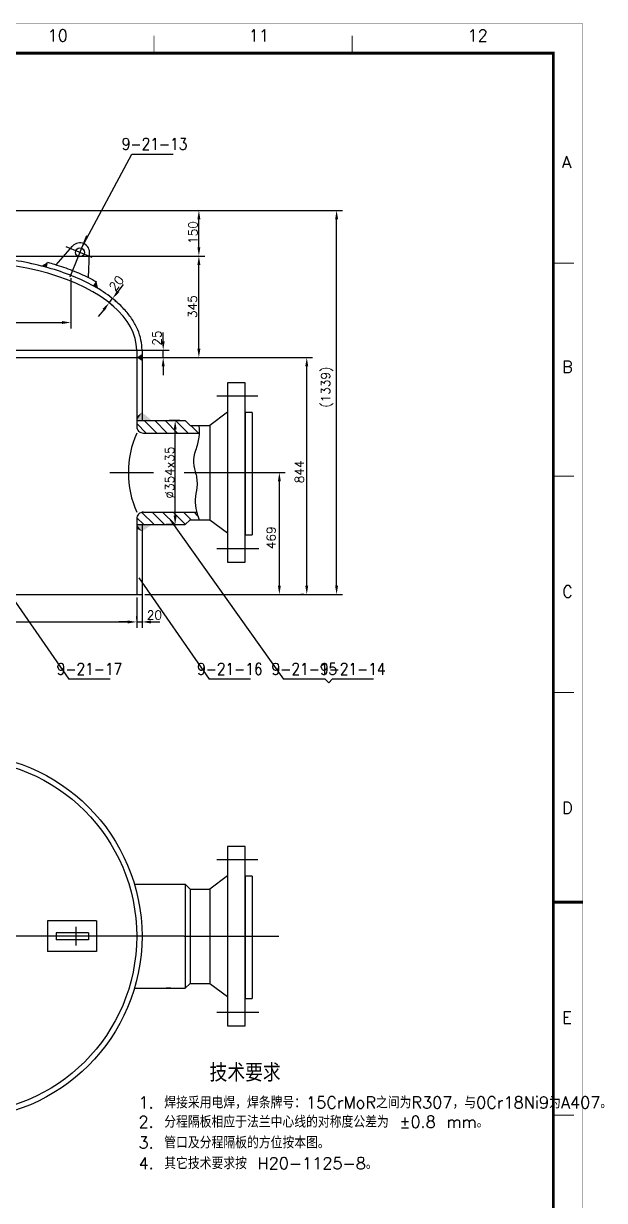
# Model space of a CAD drawing. Extents: x 49444 to 186345, y 41039 to 59803.
# Drawn here: x 183399 to 186345, y 50243 to 56211 of the extents above; entities that cross this region are included whole.
import ezdxf
from ezdxf.enums import TextEntityAlignment as Align

# ---------------------------------------------------------------- set-up
doc = ezdxf.new("R2010")
doc.units = 0
doc.header["$LTSCALE"] = 60
doc.header["$MEASUREMENT"] = 0
doc.header["$PDMODE"] = 3
doc.header["$PDSIZE"] = 0.001
doc.layers.get('0').update_dxf_attribs({"linetype": 'CONTINUOUS'})
doc.layers.get('DEFPOINTS').update_dxf_attribs({"linetype": 'CONTINUOUS'})
doc.styles.get("Standard").update_dxf_attribs({"font": 'txt.shx', "bigfont": 'hztxt.shx'})
doc.dimstyles.new('STANDARD$0', dxfattribs={"dimtxt": 3, "dimasz": 3, "dimexe": 2, "dimexo": 1, "dimgap": 0.5, "dimtad": 1, "dimdec": 0, "dimzin": 0, "dimdsep": 46, "dimtxsty": 'Standard', "dimcen": 1, "dimclrd": 256, "dimclre": 256, "dimclrt": 256, "dimadec": 0, "dimazin": 0, "dimtfac": 1.5, "dimtdec": 3, "dimtix": 1, "dimtmove": 0, "dimatfit": 2, "dimfxl": 0, "dimtolj": 1, "dimarcsym": 0})

# ---------------------------------------------------------------- blocks, each defined once
blk = doc.blocks.new('*D561')
at = {"lineweight": -2}
for p, q in [((183964.4, 55263.7), (184317.8, 55263.7)), ((184287.8, 55076.8), (184287.8, 55218.7)), ((183849.5, 55031.8), (184317.8, 55031.8))]:
    blk.add_line(p, q, dxfattribs=at)
for points in [[(184280.3, 55218.7), (184295.3, 55218.7), (184287.8, 55263.7)], [(184280.3, 55076.8), (184295.3, 55076.8), (184287.8, 55031.8)]]:
    blk.add_solid(points)
at = {"layer": 'DEFPOINTS', "color": 0}
for p in [(183949.4, 55263.7), (184287.8, 55263.7), (183834.5, 55031.8)]:
    blk.add_point(p, dxfattribs=at)
at = {"insert": (184257.9, 55151.2), "char_height": 45, "attachment_point": 5, "rotation": 90}
blk.add_mtext('\\A1;150', dxfattribs=at)
blk = doc.blocks.new('*D545')
at = {"lineweight": -2}
for p, q in [((183213.2, 55263.7), (185016.2, 55263.7)), ((184986.2, 53360.8), (184986.2, 55218.7)), ((184653.5, 53315.8), (185016.2, 53315.8))]:
    blk.add_line(p, q, dxfattribs=at)
for points in [[(184978.7, 55218.7), (184993.7, 55218.7), (184986.2, 55263.7)], [(184978.7, 53360.8), (184993.7, 53360.8), (184986.2, 53315.8)]]:
    blk.add_solid(points)
at = {"layer": 'DEFPOINTS', "color": 0}
for p in [(183198.2, 55263.7), (184986.2, 55263.7), (184638.5, 53315.8)]:
    blk.add_point(p, dxfattribs=at)
at = {"insert": (184938.1, 54367.2), "char_height": 45, "attachment_point": 5, "rotation": 90}
blk.add_mtext('\\A1;(1339)', dxfattribs=at)
blk = doc.blocks.new('*D562')
at = {"lineweight": -2}
for p, q in [((183087.3, 55031.8), (184317.8, 55031.8)), ((184287.8, 54562.5), (184287.8, 54986.8)), ((184105.1, 54517.5), (184317.8, 54517.5))]:
    blk.add_line(p, q, dxfattribs=at)
for points in [[(184280.3, 54986.8), (184295.3, 54986.8), (184287.8, 55031.8)], [(184280.3, 54562.5), (184295.3, 54562.5), (184287.8, 54517.5)]]:
    blk.add_solid(points)
at = {"layer": 'DEFPOINTS', "color": 0}
for p in [(183072.3, 55031.8), (184287.8, 55031.8), (184090.1, 54517.5)]:
    blk.add_point(p, dxfattribs=at)
at = {"insert": (184255.2, 54775.3), "char_height": 45, "attachment_point": 5, "rotation": 90}
blk.add_mtext('\\A1;345', dxfattribs=at)
blk = doc.blocks.new('*D563')
at = {"lineweight": -2}
for p, q in [((184106.8, 54600), (184106.8, 54645)), ((183923.7, 54555), (184136.8, 54555)), ((184106.8, 54517.5), (184106.8, 54555)), ((183923.7, 54517.5), (184136.8, 54517.5)), ((184106.8, 54472.5), (184106.8, 54427.5))]:
    blk.add_line(p, q, dxfattribs=at)
for points in [[(184099.3, 54600), (184114.3, 54600), (184106.8, 54555)], [(184099.3, 54472.5), (184114.3, 54472.5), (184106.8, 54517.5)]]:
    blk.add_solid(points)
at = {"layer": 'DEFPOINTS', "color": 0}
for p in [(183908.7, 54555), (184106.8, 54555), (183908.7, 54517.5)]:
    blk.add_point(p, dxfattribs=at)
at = {"insert": (184075, 54615.8), "char_height": 45, "attachment_point": 5, "rotation": 90}
blk.add_mtext('\\A1;25', dxfattribs=at)
blk = doc.blocks.new('*D546')
at = {"lineweight": -2}
for p, q in [((184650.6, 53933.8), (184725.9, 53933.8)), ((184695.9, 53360.8), (184695.9, 53888.8)), ((184014.3, 53315.8), (184725.9, 53315.8))]:
    blk.add_line(p, q, dxfattribs=at)
for points in [[(184688.4, 53888.8), (184703.4, 53888.8), (184695.9, 53933.8)], [(184688.4, 53360.8), (184703.4, 53360.8), (184695.9, 53315.8)]]:
    blk.add_solid(points)
at = {"layer": 'DEFPOINTS', "color": 0}
for p in [(184635.6, 53933.8), (184695.9, 53933.8), (183999.3, 53315.8)]:
    blk.add_point(p, dxfattribs=at)
at = {"insert": (184654.1, 53603.3), "char_height": 45, "attachment_point": 5, "rotation": 90}
blk.add_mtext('\\A1;469', dxfattribs=at)
blk = doc.blocks.new('*D569')
at = {"lineweight": -2}
for p, q in [((184190.5, 54197.5), (184137.5, 54197.5)), ((184167.5, 53715.1), (184167.5, 54152.5)), ((184152.5, 53670.1), (184137.5, 53670.1))]:
    blk.add_line(p, q, dxfattribs=at)
for points in [[(184160, 54152.5), (184175, 54152.5), (184167.5, 54197.5)], [(184160, 53715.1), (184175, 53715.1), (184167.5, 53670.1)]]:
    blk.add_solid(points)
at = {"layer": 'DEFPOINTS', "color": 0}
for p in [(184167.5, 54197.5), (184205.5, 54197.5), (184167.5, 53670.1)]:
    blk.add_point(p, dxfattribs=at)
at = {"insert": (184140.1, 53933.8), "char_height": 45, "attachment_point": 5, "rotation": 90}
blk.add_mtext('\\A1;%%c354x35', dxfattribs=at)
blk = doc.blocks.new('*D564')
at = {"lineweight": -2}
for p, q in [((182506.7, 54919.1), (182506.7, 54664.9)), ((183637.9, 54919.1), (183637.9, 54664.9)), ((182551.7, 54694.9), (183592.9, 54694.9))]:
    blk.add_line(p, q, dxfattribs=at)
for points in [[(182551.7, 54702.4), (182551.7, 54687.4), (182506.7, 54694.9)], [(183592.9, 54702.4), (183592.9, 54687.4), (183637.9, 54694.9)]]:
    blk.add_solid(points)
at = {"layer": 'DEFPOINTS', "color": 0}
for p in [(182506.7, 54934.1), (183637.9, 54934.1), (183637.9, 54694.9)]:
    blk.add_point(p, dxfattribs=at)
at = {"insert": (183072.3, 54723.9), "char_height": 45, "attachment_point": 5}
blk.add_mtext('\\A1;900', dxfattribs=at)
blk = doc.blocks.new('*D558')
at = {"lineweight": -2}
for p, q in [((182172.3, 53300.8), (182172.3, 53146.4)), ((183972.3, 53300.8), (183972.3, 53146.4)), ((182217.3, 53176.4), (183927.3, 53176.4))]:
    blk.add_line(p, q, dxfattribs=at)
for points in [[(182217.3, 53183.9), (182217.3, 53168.9), (182172.3, 53176.4)], [(183927.3, 53183.9), (183927.3, 53168.9), (183972.3, 53176.4)]]:
    blk.add_solid(points)
at = {"layer": 'DEFPOINTS', "color": 0}
for p in [(182172.3, 53315.8), (183972.3, 53315.8), (183972.3, 53176.4)]:
    blk.add_point(p, dxfattribs=at)
at = {"insert": (183072.3, 53208.6), "char_height": 45, "attachment_point": 5}
blk.add_mtext('\\A1;%%c1200', dxfattribs=at)
blk = doc.blocks.new('*D555')
at = {"lineweight": -2}
for p, q in [((183999.3, 53324.1), (183999.3, 53146.5)), ((183972.3, 53191.4), (183972.3, 53206.5)), ((183927.3, 53176.5), (183882.3, 53176.5)), ((183972.3, 53176.5), (183999.3, 53176.5)), ((184044.3, 53176.5), (184089.3, 53176.5))]:
    blk.add_line(p, q, dxfattribs=at)
for points in [[(183927.3, 53184), (183927.3, 53169), (183972.3, 53176.5)], [(184044.3, 53184), (184044.3, 53169), (183999.3, 53176.5)]]:
    blk.add_solid(points)
at = {"layer": 'DEFPOINTS', "color": 0}
for p in [(183999.3, 53339.1), (183972.3, 53176.4), (183999.3, 53176.5)]:
    blk.add_point(p, dxfattribs=at)
at = {"insert": (184062.5, 53211.3), "char_height": 45, "attachment_point": 5}
blk.add_mtext('\\A1;20', dxfattribs=at)
blk = doc.blocks.new('*D565')
at = {"lineweight": -2}
for p, q in [((183877.7, 54851.9), (183905.6, 54887.2)), ((183833, 54795.4), (183849.8, 54816.6)), ((183861.6, 54807.3), (183873.3, 54798)), ((183805.1, 54760.1), (183777.2, 54724.8)), ((183844.8, 54786.1), (183856.6, 54776.8))]:
    blk.add_line(p, q, dxfattribs=at)
for points in [[(183871.8, 54856.6), (183883.6, 54847.2), (183849.8, 54816.6)], [(183799.2, 54764.8), (183811, 54755.5), (183833, 54795.4)]]:
    blk.add_solid(points)
at = {"layer": 'DEFPOINTS', "color": 0}
for p in [(183833, 54795.4), (183849.8, 54816.6), (183849.8, 54816.6)]:
    blk.add_point(p, dxfattribs=at)
at = {"insert": (183869.6, 54894), "char_height": 45, "attachment_point": 5, "rotation": 51.65916}
blk.add_mtext('\\A1;20', dxfattribs=at)
blk = doc.blocks.new('*D547')
at = {"lineweight": -2}
for p, q in [((184269.2, 54517.5), (184864.8, 54517.5)), ((184834.8, 53360.8), (184834.8, 54472.5)), ((184819.8, 53315.8), (184804.8, 53315.8))]:
    blk.add_line(p, q, dxfattribs=at)
for points in [[(184827.3, 54472.5), (184842.3, 54472.5), (184834.8, 54517.5)], [(184827.3, 53360.8), (184842.3, 53360.8), (184834.8, 53315.8)]]:
    blk.add_solid(points)
at = {"layer": 'DEFPOINTS', "color": 0}
for p in [(184254.2, 54517.5), (184834.8, 54517.5), (184834.8, 53315.8)]:
    blk.add_point(p, dxfattribs=at)
at = {"insert": (184797.5, 53937.6), "char_height": 45, "attachment_point": 5, "rotation": 90}
blk.add_mtext('\\A1;844', dxfattribs=at)

msp = doc.modelspace()

# ---------------------------------------------------------------- hatches: boundary and pattern name
h = msp.add_hatch()
h.set_pattern_fill('ANSI31', color=256, scale=300, angle=90, style=0)
h.set_pattern_definition([(135, (154036.81, 42752.674), (-26.516504, -26.516504), [])])
h.paths.add_polyline_path([(184289.180993, 54134.477179, 0.0464178178), (184287.287836, 54172.727179), (184242.929261, 54172.727179), (184218.152576, 54197.477179), (183972.309701, 54197.477179), (183972.309701, 54168.227154, 0.4142135624), (184006.059676, 54134.477179)])
h.paths.add_polyline_path([(184218.152576, 53670.089464), (184242.929261, 53694.839464), (184289.01671, 53694.839464, -0.0416168976), (184276.279774, 53733.089464), (184006.059676, 53733.089464, 0.4142135624), (183972.309701, 53699.339489), (183972.309701, 53670.089464)])

# ---------------------------------------------------------------- linework, layer by layer
for p, q in [((183692.766571, 55071.454701), (183947.899911, 55548.158763)), ((183947.899911, 55548.158763), (184157.899911, 55548.158763)), ((183635.090517, 54926.911876), (183718.842689, 55136.804453)), ((183564.687554, 54987.555402), (183647.478752, 55082.562568)), ((183747.020721, 55025.431087), (183615.299504, 55077.966786)), ((183727.765622, 54923.159644), (183733.018305, 55048.461698)), ((183513.311063, 54975.489417), (183520.582559, 55000.657726)), ((183754.462028, 54879.64145), (183768.813845, 54901.62071)), ((182113.714314, 54554.968013), (184040.4841, 54554.968013)), ((183972.309701, 54554.968013), (183972.309701, 54168.227179)), ((183999.309701, 54554.968013), (183999.309701, 54197.477179)), ((183163.063652, 54517.468013), (183999.309701, 54517.468013)), ((183836.221827, 53933.783318), (184057.745529, 53933.783318)), ((184213.053788, 53933.783318), (184722.109445, 53933.783318)), ((183081.309701, 53675.267199), (183627.792393, 52885.689521)), ((183972.309701, 53699.339464), (183972.309701, 53315.825687)), ((183999.309701, 53670.089464), (183999.309701, 53315.825687)), ((184142.291353, 53694.741508), (184717.715792, 52885.689521)), ((183984.069875, 53399.7729), (184339.877386, 52885.689521)), ((183081.309701, 53315.825687), (183999.309701, 53315.825687)), ((183837.792393, 52885.689521), (183627.792393, 52885.689521)), ((184549.877386, 52885.689521), (184339.877386, 52885.689521)), ((184927.715792, 52885.689521), (184717.715792, 52885.689521)), ((185173.338164, 52885.689521), (184963.338164, 52885.689521)), ((186085.313802, 51755.463632), (186085.313802, 52235.463632)), ((184218.152576, 51846.128374), (184218.152576, 51318.740659)), ((184242.929261, 51821.378374), (184242.929261, 51343.490659)), ((183520.582559, 51659.916466), (183520.582559, 51504.95256)), ((183769.324309, 51659.916466), (183520.582559, 51659.916466)), ((183664.23518, 51630.144097), (183664.23518, 51535.32639)), ((183769.324309, 51659.916466), (183769.324309, 51504.95256)), ((184213.053788, 51582.434513), (180120.134812, 51582.434513)), ((183835.449619, 51582.434513), (183525.665397, 51582.434513)), ((183727.765622, 51600.434513), (183564.687554, 51600.434513)), ((183564.687554, 51600.434513), (183564.687554, 51564.434513)), ((183727.765622, 51600.434513), (183727.765622, 51564.434513)), ((183769.324309, 51600.434513), (183769.324309, 51564.434513)), ((184213.053788, 51582.434513), (184693.885168, 51582.434513)), ((183727.765622, 51564.434513), (183564.687554, 51564.434513)), ((183769.324309, 51504.95256), (183520.582559, 51504.95256))]:
    msp.add_line(p, q)
at = {"color": 0, "linetype": 'ByBlock'}
for p, q in [((184145.064797, 53670.073508), (184122.564797, 53670.073508)), ((184145.064797, 51318.724703), (184122.564797, 51318.724703))]:
    msp.add_line(p, q, dxfattribs=at)
at = {"const_width": 1.5}
msp.add_lwpolyline([(173620.313802, 47300.463632), (186235.313802, 47300.463632), (186235.313802, 56210.463632), (173620.313802, 56210.463632), (173620.313802, 47300.463632, 1.9635677679)], format="xyb", dxfattribs=at)
for points, const_width in [([(184060.313802, 56150.463632), (184060.313802, 56060.463632)], 4.5), ([(185065.313802, 56150.463632), (185065.313802, 56060.463632)], 4.5), ([(173995.313802, 47450.463632), (186085.313802, 47450.463632), (186085.313802, 56060.463632), (173995.313802, 56060.463632), (173995.313802, 47450.463632)], 15), ([(186085.313802, 54995.463632), (186190.313802, 54995.463632)], 4.5), ([(186085.313802, 53915.463632), (186190.313802, 53915.463632)], 4.5), ([(186085.313802, 52818.6982), (186190.313802, 52818.6982)], 4.5), ([(186085.313802, 51755.463632), (186235.313802, 51755.463632)], 15), ([(186085.313802, 50675.463632), (186190.313802, 50675.463632)], 4.5)]:
    msp.add_lwpolyline(points, dxfattribs=dict(const_width=const_width))
for points in [[(184522.573998, 54388.271959), (184433.306306, 54388.271959), (184433.306306, 53479.294684), (184522.573998, 53479.294684)], [(184522.573998, 52036.923154), (184433.306306, 52036.923154), (184433.306306, 51127.945879), (184522.573998, 51127.945879)]]:
    msp.add_lwpolyline(points, close=True)
for points in [[(184586.547854, 54320.773633), (184378.434038, 54320.773633)], [(183972.309701, 54197.477179), (184218.152576, 54197.477179)], [(184218.152576, 54197.477179), (184242.929261, 54172.727179)], [(184433.306306, 54239.775672), (184343.661671, 54172.727179), (184343.661671, 53694.839464), (184433.306306, 53627.790972)], [(184558.748531, 54239.261412), (184522.573998, 54239.261412), (184522.573998, 53618.276937), (184558.748531, 53618.276937)], [(184558.748531, 54239.261412), (184558.748531, 53618.276937)], [(184242.929261, 54172.727179), (184343.661671, 54172.727179)], [(184006.059701, 54134.477179), (184289.181003, 54134.477179)], [(184006.059701, 53733.089464), (184276.279773, 53733.089464)], [(183972.309701, 53670.089464), (184218.152576, 53670.089464)], [(184218.152576, 53670.089464), (184242.929261, 53694.839464)], [(184242.929261, 53694.839464), (184343.661671, 53694.839464)], [(184590.933646, 53546.792983), (184378.434038, 53546.792983)], [(184591.707854, 53546.792983), (184522.749437, 53546.792983)], [(184927.715792, 52885.689521), (184946.038269, 52867.610143), (184963.338164, 52885.689521)], [(184586.547854, 51969.424829), (184378.434038, 51969.424829)], [(184433.306306, 51888.426867), (184343.661671, 51821.378374), (184343.661671, 51343.490659), (184433.306306, 51276.442167)], [(184558.748531, 51887.912607), (184522.573998, 51887.912607), (184522.573998, 51266.928132), (184558.748531, 51266.928132)], [(184558.748531, 51887.912607), (184558.748531, 51266.928132)], [(183961.013527, 51846.128374), (184218.152576, 51846.128374)], [(184218.152576, 51846.128374), (184242.929261, 51821.378374)], [(184242.929261, 51821.378374), (184343.661671, 51821.378374)], [(184218.152576, 51318.740659), (184242.929261, 51343.490659)], [(184242.929261, 51343.490659), (184343.661671, 51343.490659)], [(183961.013529, 51318.740659), (184218.152576, 51318.740659)], [(184590.933646, 51195.444179), (184378.434038, 51195.444179)], [(184591.707854, 51195.444179), (184522.749437, 51195.444179)]]:
    msp.add_lwpolyline(points)
for points in [[(183972.309701, 54168.227179, 0.414214), (184006.059701, 54134.477179, 4.712389)], [(184287.29594, 54172.727179, -0.0015258206), (184287.634891, 54170.191672, -0.0684652147), (184287.247537, 54113.848478, -0.0514130611), (184270.306107, 54046.469154, 0.0752256068), (184260.895746, 53999.781441, 0.0910934223), (184269.045688, 53938.846396, -0.0853989349), (184278.463651, 53874.015219, -0.0238574869), (184270.452591, 53812.633469, 0.1248001539), (184289.01671, 53694.839464, 6.1737958529)], [(183972.309701, 54134.477179, 0.2098667883), (183972.309701, 53733.089464, 3.91746)], [(184006.059701, 53733.089464, 0.414214), (183972.309701, 53699.339464, 3.141593)]]:
    msp.add_lwpolyline(points, format="xyb")
for centre, radius in [((183684.361688, 55050.422019), 22.649851), ((183072.309685, 51582.434513), 926.999984), ((183072.309685, 51582.434513), 899.999988)]:
    msp.add_circle(centre, radius)
msp.add_arc((183684.361688, 55050.422019), 48.922038, 352.089962288, 138.9304362413)
msp.add_ellipse((183072.309701, 54554.968013), major_axis=(-900, 0), ratio=0.5, start_param=3.1415926536, end_param=6.2831853072)
for points, knots in [([(183999.309654, 54554.968013), (183999.309102, 54572.024053), (183997.572641, 54589.078862), (183990.506973, 54623.756908), (183984.993367, 54641.359669), (183970.381892, 54675.893451), (183961.286414, 54692.825383), (183939.745227, 54725.830647), (183927.300096, 54741.90566), (183899.281876, 54773.075777), (183883.708409, 54788.171892), (183840.873442, 54824.780799), (183811.720255, 54845.595063), (183747.481708, 54884.402434), (183712.394823, 54902.394878), (183637.156961, 54935.215182), (183597.006047, 54950.041983), (183512.634535, 54976.217359), (183468.414692, 54987.565151), (183377.010806, 55006.527936), (183329.82779, 55014.14244), (183233.68609, 55025.462185), (183184.728541, 55029.167165), (183132.863129, 55030.965359), (183130.223028, 55031.051121), (183127.582254, 55031.131139)], [3.1415926785, 3.1415926785, 3.1415926785, 3.1415926785, 3.2431176224, 3.2431176224, 3.3500721224, 3.3500721224, 3.4570266225, 3.4570266225, 3.5639811225, 3.5639811225, 3.6709356225, 3.6709356225, 3.8329728522, 3.8329728522, 3.9950100819, 3.9950100819, 4.1570473116, 4.1570473116, 4.3190845414, 4.3190845414, 4.4811217711, 4.4811217711, 4.6431590008, 4.6431590008, 4.6518468801, 4.6518468801, 4.6518468801, 4.6518468801]), ([(183520.539236, 55000.507777), (183532.56251, 54997.197742), (183544.451828, 54993.752301), (183586.975253, 54980.79552), (183616.758674, 54970.501295), (183673.981689, 54948.173107), (183701.423628, 54936.138127), (183741.690595, 54916.298987), (183755.460487, 54909.078281), (183768.813845, 54901.62071)], [5.21569947652, 5.21569947652, 5.21569947652, 5.21569947652, 5.25971461775, 5.25971461775, 5.37506127971, 5.37506127971, 5.49040794166, 5.49040794166, 5.55298757922, 5.55298757922, 5.55298757922, 5.55298757922])]:
    msp.add_open_spline(points, degree=3, knots=knots)
at = {"color": 0, "linetype": 'ByBlock'}
msp.add_point((183972.30971, 54275.135692), dxfattribs=at)
for p in [(184253.038115, 53933.783309), (184506.690647, 53933.783309), (184253.038115, 51582.434504), (184506.690647, 51582.434504)]:
    msp.add_point(p)
for points in [[(183520.554424, 55000.503596), (183513.311063, 54975.489417), (183488.282814, 54981.902014)], [(183754.462028, 54879.64145), (183768.813845, 54901.62071), (183777.410783, 54866.316728)], [(183972.309701, 54517.468013), (183999.309701, 54535.297267), (183999.309701, 54500.018334)], [(183999.309701, 54239.461091), (183972.30971, 54197.477176), (184050.645778, 54197.477176)], [(183972.30971, 54218.185056), (183999.309701, 54239.461091), (183972.30971, 54197.477176)], [(183972.30971, 54197.477176), (183972.30971, 54197.477176), (184008.30971, 54197.477176)], [(183999.309701, 53636.012668), (183972.30971, 53670.089461), (184050.645778, 53670.089461)], [(183972.30971, 53670.089461), (183972.30971, 53670.089461), (184008.30971, 53670.089461)], [(183972.30971, 53649.381581), (183999.309701, 53636.012668), (183972.30971, 53670.089461)]]:
    msp.add_solid(points)

# ---------------------------------------------------------------- texts
for s, height, p in [('10', 60, (183520.313802, 56120.463632)), ('11', 60, (184540.313802, 56120.463632)), ('12', 60, (185650.313802, 56120.463632)), ('A', 60, (186129.626113, 55478.739765)), ('B', 60, (186130.313802, 54440.463632)), ('C', 60, (186130.313802, 53300.463632)), ('D', 60, (186130.313802, 52203.6982)), ('E', 60, (186130.313802, 51140.463632)), ('技术要求', 90, (184342.140802, 50845.11752)), ('1. 焊接采用电焊，焊条牌号：15CrMoR之间为R307，与0Cr18Ni9为A407。', 59.94, (183981.592371, 50709.251116)), ('2. 分程隔板相应于法兰中心线的对称度公差为 %%p0.8 mm。', 59.94, (183981.592371, 50611.359188)), ('3. 管口及分程隔板的方位按本图。', 59.94, (183981.592371, 50506.229625)), ('4. 其它技术要求按 H20-1125-8。', 59.94, (183981.592371, 50401.100062))]:
    msp.add_text(s, height=height).set_placement(p)
at = {"width": 0.85}
for s, p in [('9-21-13', (184063.099911, 55570.658763)), ('9-21-17', (183732.792393, 52908.189521)), ('9-21-16', (184444.877386, 52908.189521)), ('9-21-15', (184822.715792, 52908.189521)), ('9-21-14', (185068.338164, 52908.189521))]:
    msp.add_text(s, height=60, dxfattribs=at).set_placement(p, align=Align.CENTER)

# ---------------------------------------------------------------- dimensions: what is measured, and where the dimension line sits
for base, p1, p2, angle, text, override, picture, middle, dimtype in [((184986.168377, 55263.71448), (184638.476036, 53315.825687), (183198.215739, 55263.71448), 90, '(1339)', {"dimscale": 15, "dimgap": 0.1, "dimdec": 5, "dimcen": 3, "dimtdec": 5, "dimtmove": 2, "dimatfit": 3}, '*D545', (184938.096221, 54367.217659), 160), ((184287.78541, 55263.71448), (183834.537707, 55031.76443), (183949.429104, 55263.71448), 90, '150', {"dimscale": 15, "dimgap": 0.1, "dimcen": 3, "dimtdec": 5, "dimtmove": 2, "dimatfit": 3}, '*D561', (184257.906563, 55151.244631), 160), ((184287.78541, 55031.76443), (184090.132156, 54517.468013), (183072.309685, 55031.76443), 90, '345', {"dimscale": 15, "dimgap": 0.1, "dimdec": 5, "dimcen": 3, "dimtdec": 5, "dimtmove": 2, "dimatfit": 3}, '*D562', (184255.247154, 54775.337656), 160), ((183849.795624, 54816.602514), (183833.046582, 54795.425596), (183849.795624, 54816.602514), 51.659164924, '20', {"dimscale": 15, "dimgap": 0.1, "dimcen": 3, "dimtdec": 2, "dimtmove": 2, "dimatfit": 3}, '*D565', (183869.565065, 54894.010352), 161), ((184106.846796, 54554.968013), (183908.70149, 54517.468013), (183908.70149, 54554.968013), 90, '25', {"dimscale": 15, "dimgap": 0.1, "dimdec": 5, "dimcen": 3, "dimtdec": 5, "dimtmove": 2, "dimatfit": 3}, '*D563', (184075.024042, 54615.763536), 160), ((184834.822207, 54517.468013), (184834.822207, 53315.825687), (184254.165644, 54517.468013), 90, '844', {"dimscale": 15, "dimgap": 0.1, "dimcen": 3, "dimtdec": 0, "dimtmove": 2, "dimatfit": 3}, '*D547', (184797.524222, 53937.574213), 160), ((184695.918636, 53933.783318), (183999.309701, 53315.825687), (184635.559112, 53933.783318), 90, '469', {"dimscale": 15, "dimgap": 0.1, "dimcen": 3, "dimtdec": 0, "dimtmove": 2, "dimatfit": 3}, '*D546', (184654.114776, 53603.28136), 160)]:
    dim = msp.add_linear_dim(base=base, p1=p1, p2=p2, angle=angle, text=text, dimstyle='STANDARD$0', override=override)
    dim.commit()
    dim.dimension.update_dxf_attribs({"geometry": picture, "text_midpoint": middle, "dimtype": dimtype})
for base, p1, p2, text, override, picture, middle in [((183637.939527, 54694.944547), (182506.679898, 54934.051686), (183637.939527, 54934.051824), '900', {"dimscale": 15, "dimgap": 0.1, "dimcen": 3, "dimtdec": 5, "dimtmove": 2, "dimatfit": 3}, '*D564', (183072.309685, 54723.867994)), ((183972.309701, 53176.448641), (182172.309691, 53315.825687), (183972.309701, 53315.825687), '%%c1200', {"dimscale": 15, "dimgap": 0.1, "dimcen": 3, "dimtdec": 2, "dimtmove": 2, "dimatfit": 3}, '*D558', (183072.309685, 53208.569691)), ((183999.309701, 53176.471247), (183972.309701, 53176.448641), (183999.309701, 53339.073276), '20', {"dimscale": 15, "dimgap": 0.1, "dimcen": 3, "dimtdec": 2, "dimtmove": 2, "dimatfit": 3}, '*D555', (184062.470325, 53211.327995))]:
    dim = msp.add_linear_dim(base=base, p1=p1, p2=p2, text=text, dimstyle='STANDARD$0', override=override)
    dim.commit()
    dim.dimension.update_dxf_attribs({"geometry": picture, "text_midpoint": middle, "dimtype": 160})
dim = msp.add_linear_dim(base=(184167.517617, 54197.477179), p1=(184167.517617, 53670.073508), p2=(184205.521878, 54197.477179), angle=90, text='%%c354x35', dimstyle='STANDARD$0', override={"dimscale": 15, "dimgap": 0.1, "dimcen": 3, "dimtdec": 0, "dimtmove": 2, "dimatfit": 3})
dim.commit()
dim.dimension.update_dxf_attribs({"geometry": '*D569', "text_midpoint": (184140.142617, 53933.775344)})

doc.saveas('drawing.dxf')
